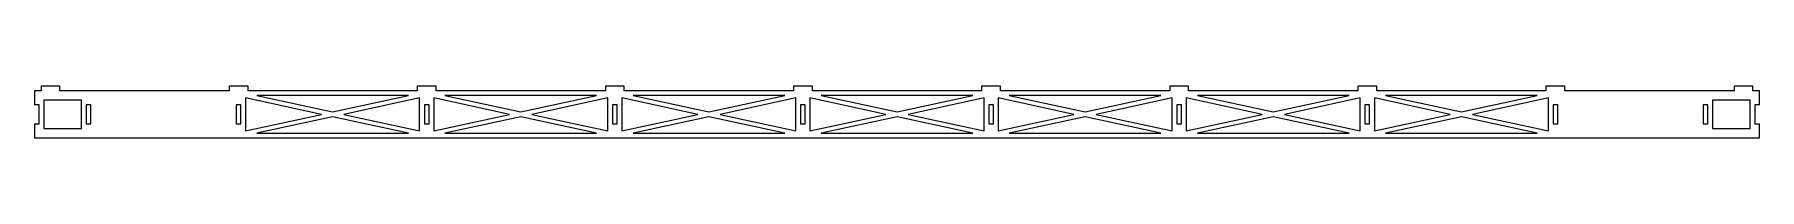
# Model space of a CAD drawing. Header units: millimetres. Extents: x -458 to 458, y -12 to 15.
import ezdxf

# ---------------------------------------------------------------- set-up
doc = ezdxf.new("R2010")
doc.units = ezdxf.units.MM

msp = doc.modelspace()

# ---------------------------------------------------------------- linework, layer by layer
at = {"color": 7, "linetype": 'Continuous', "lineweight": 15}
for p, q in [((-455, 12.5), (-458.5, 12.5)), ((-458.5, 12.5), (-458.5, 5)), ((-455, 15), (-455, 12.5)), ((-445, 15), (-455, 15)), ((-445, 12.5), (-445, 15)), ((-355, 12.5), (-445, 12.5)), ((-355, 15), (-355, 12.5)), ((-345, 15), (-355, 15)), ((-345, 12.5), (-345, 15)), ((-255, 12.5), (-345, 12.5)), ((-259.66, 10), (-340.34, 10)), ((-340.34, 10), (-300, 1.28)), ((-300, 1.28), (-259.66, 10)), ((-255, 15), (-255, 12.5)), ((-245, 15), (-255, 15)), ((-245, 12.5), (-245, 15)), ((-155, 12.5), (-245, 12.5)), ((-159.66, 10), (-240.34, 10)), ((-240.34, 10), (-200, 1.28)), ((-200, 1.28), (-159.66, 10)), ((-155, 15), (-155, 12.5)), ((-145, 15), (-155, 15)), ((-145, 12.5), (-145, 15)), ((-55, 12.5), (-145, 12.5)), ((-59.66, 10), (-140.34, 10)), ((-140.34, 10), (-100, 1.28)), ((-100, 1.28), (-59.66, 10)), ((-55, 15), (-55, 12.5)), ((-45, 15), (-55, 15)), ((-45, 12.5), (-45, 15)), ((45, 12.5), (-45, 12.5)), ((-40.34, 10), (0, 1.28)), ((40.34, 10), (-40.34, 10)), ((0, 1.28), (40.34, 10)), ((45, 15), (45, 12.5)), ((55, 15), (45, 15)), ((55, 12.5), (55, 15)), ((145, 12.5), (55, 12.5)), ((140.34, 10), (59.66, 10)), ((59.66, 10), (100, 1.28)), ((100, 1.28), (140.34, 10)), ((145, 15), (145, 12.5)), ((155, 15), (145, 15)), ((155, 12.5), (155, 15)), ((245, 12.5), (155, 12.5)), ((240.34, 10), (159.66, 10)), ((159.66, 10), (200, 1.28)), ((200, 1.28), (240.34, 10)), ((245, 15), (245, 12.5)), ((255, 15), (245, 15)), ((255, 12.5), (255, 15)), ((345, 12.5), (255, 12.5)), ((340.34, 10), (259.66, 10)), ((259.66, 10), (300, 1.28)), ((300, 1.28), (340.34, 10)), ((345, 15), (345, 12.5)), ((355, 15), (345, 15)), ((355, 12.5), (355, 15)), ((445, 12.5), (355, 12.5)), ((445, 15), (445, 12.5)), ((455, 15), (445, 15)), ((455, 12.5), (455, 15)), ((458.5, 12.5), (455, 12.5)), ((458.5, 5), (458.5, 12.5)), ((-456, 5), (-458.5, 5)), ((-456, -5), (-456, 5)), ((-453.5, 7.5), (-453.5, -7.5)), ((-433.5, 7.5), (-453.5, 7.5)), ((-433.5, -7.5), (-433.5, 7.5)), ((-428.5, 5), (-431, 5)), ((-431, 5), (-431, -5)), ((-428.5, -5), (-428.5, 5)), ((-348.75, 5), (-351.25, 5)), ((-351.25, 5), (-351.25, -5)), ((-348.75, -5), (-348.75, 5)), ((-305.91, 0), (-346.25, 8.72)), ((-346.25, 8.72), (-346.25, -8.72)), ((-346.25, -8.72), (-305.91, 0)), ((-253.75, 8.72), (-294.09, 0)), ((-294.09, 0), (-253.75, -8.72)), ((-253.75, -8.72), (-253.75, 8.72)), ((-248.75, 5), (-251.25, 5)), ((-251.25, 5), (-251.25, -5)), ((-248.75, -5), (-248.75, 5)), ((-205.91, 0), (-246.25, 8.72)), ((-246.25, 8.72), (-246.25, -8.72)), ((-246.25, -8.72), (-205.91, 0)), ((-153.75, 8.72), (-194.09, 0)), ((-194.09, 0), (-153.75, -8.72)), ((-153.75, -8.72), (-153.75, 8.72)), ((-148.75, 5), (-151.25, 5)), ((-151.25, 5), (-151.25, -5)), ((-148.75, -5), (-148.75, 5)), ((-105.91, 0), (-146.25, 8.72)), ((-146.25, 8.72), (-146.25, -8.72)), ((-146.25, -8.72), (-105.91, 0)), ((-53.75, 8.72), (-94.09, 0)), ((-94.09, 0), (-53.75, -8.72)), ((-53.75, -8.72), (-53.75, 8.72)), ((-48.75, 5), (-51.25, 5)), ((-51.25, 5), (-51.25, -5)), ((-48.75, -5), (-48.75, 5)), ((-5.91, 0), (-46.25, 8.72)), ((-46.25, 8.72), (-46.25, -8.72)), ((-46.25, -8.72), (-5.91, 0)), ((46.25, 8.72), (5.91, 0)), ((5.91, 0), (46.25, -8.72)), ((46.25, -8.72), (46.25, 8.72)), ((51.25, 5), (48.75, 5)), ((48.75, 5), (48.75, -5)), ((51.25, -5), (51.25, 5)), ((94.09, 0), (53.75, 8.72)), ((53.75, 8.72), (53.75, -8.72)), ((53.75, -8.72), (94.09, 0)), ((146.25, 8.72), (105.91, 0)), ((105.91, 0), (146.25, -8.72)), ((146.25, -8.72), (146.25, 8.72)), ((151.25, 5), (148.75, 5)), ((148.75, 5), (148.75, -5)), ((151.25, -5), (151.25, 5)), ((194.09, 0), (153.75, 8.72)), ((153.75, 8.72), (153.75, -8.72)), ((153.75, -8.72), (194.09, 0)), ((246.25, 8.72), (205.91, 0)), ((205.91, 0), (246.25, -8.72)), ((246.25, -8.72), (246.25, 8.72)), ((251.25, 5), (248.75, 5)), ((248.75, 5), (248.75, -5)), ((251.25, -5), (251.25, 5)), ((294.09, 0), (253.75, 8.72)), ((253.75, 8.72), (253.75, -8.72)), ((253.75, -8.72), (294.09, 0)), ((346.25, 8.72), (305.91, 0)), ((305.91, 0), (346.25, -8.72)), ((346.25, -8.72), (346.25, 8.72)), ((351.25, 5), (348.75, 5)), ((348.75, 5), (348.75, -5)), ((351.25, -5), (351.25, 5)), ((431, 5), (428.5, 5)), ((428.5, 5), (428.5, -5)), ((431, -5), (431, 5)), ((433.5, 7.5), (433.5, -7.5)), ((453.5, 7.5), (433.5, 7.5)), ((453.5, -7.5), (453.5, 7.5)), ((458.5, 5), (456, 5)), ((456, 5), (456, -5)), ((-458.5, -5), (-458.5, -12.5)), ((-458.5, -5), (-456, -5)), ((-453.5, -7.5), (-433.5, -7.5)), ((-431, -5), (-428.5, -5)), ((-351.25, -5), (-348.75, -5)), ((-300, -1.28), (-340.34, -10)), ((-259.66, -10), (-300, -1.28)), ((-251.25, -5), (-248.75, -5)), ((-200, -1.28), (-240.34, -10)), ((-159.66, -10), (-200, -1.28)), ((-151.25, -5), (-148.75, -5)), ((-100, -1.28), (-140.34, -10)), ((-59.66, -10), (-100, -1.28)), ((-51.25, -5), (-48.75, -5)), ((0, -1.28), (-40.34, -10)), ((40.34, -10), (0, -1.28)), ((48.75, -5), (51.25, -5)), ((100, -1.28), (59.66, -10)), ((140.34, -10), (100, -1.28)), ((148.75, -5), (151.25, -5)), ((200, -1.28), (159.66, -10)), ((240.34, -10), (200, -1.28)), ((248.75, -5), (251.25, -5)), ((300, -1.28), (259.66, -10)), ((340.34, -10), (300, -1.28)), ((348.75, -5), (351.25, -5)), ((428.5, -5), (431, -5)), ((433.5, -7.5), (453.5, -7.5)), ((456, -5), (458.5, -5)), ((458.5, -12.5), (458.5, -5)), ((-458.5, -12.5), (458.5, -12.5)), ((-340.34, -10), (-259.66, -10)), ((-240.34, -10), (-159.66, -10)), ((-140.34, -10), (-59.66, -10)), ((-40.34, -10), (40.34, -10)), ((59.66, -10), (140.34, -10)), ((159.66, -10), (240.34, -10)), ((259.66, -10), (340.34, -10))]:
    msp.add_line(p, q, dxfattribs=at)

doc.saveas('drawing.dxf')
